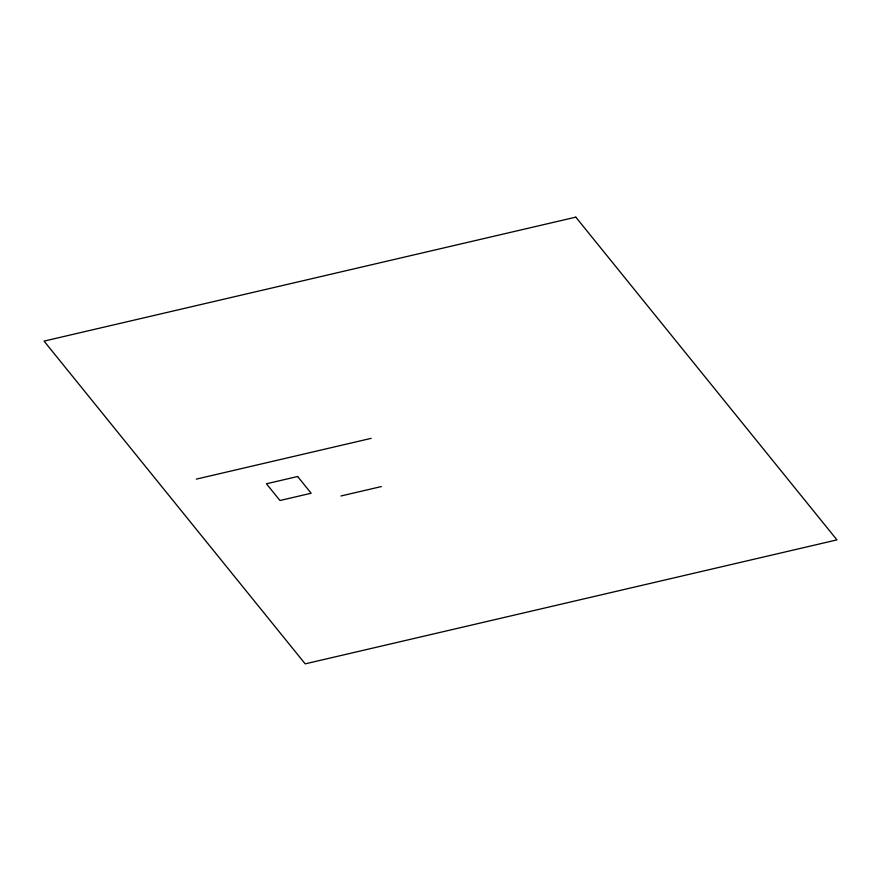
<?xml version="1.0" encoding="UTF-8"?>
<svg xmlns="http://www.w3.org/2000/svg" width="881" height="881" viewBox="0 0 881 881"><rect width="100%" height="100%" fill="white"/><g stroke="black" fill="none" stroke-linecap="round" stroke-linejoin="round"><path stroke-width="1.32" d="M196.309 479.121L371.176 438.353M340.914 495.992L381.341 486.565M575.811 217.144L44.05 341.112L305.189 663.856L836.95 539.888L575.811 217.144M297.635 476.511L266.436 483.79L279.971 500.507L311.158 493.239L297.635 476.511"/></g></svg>
